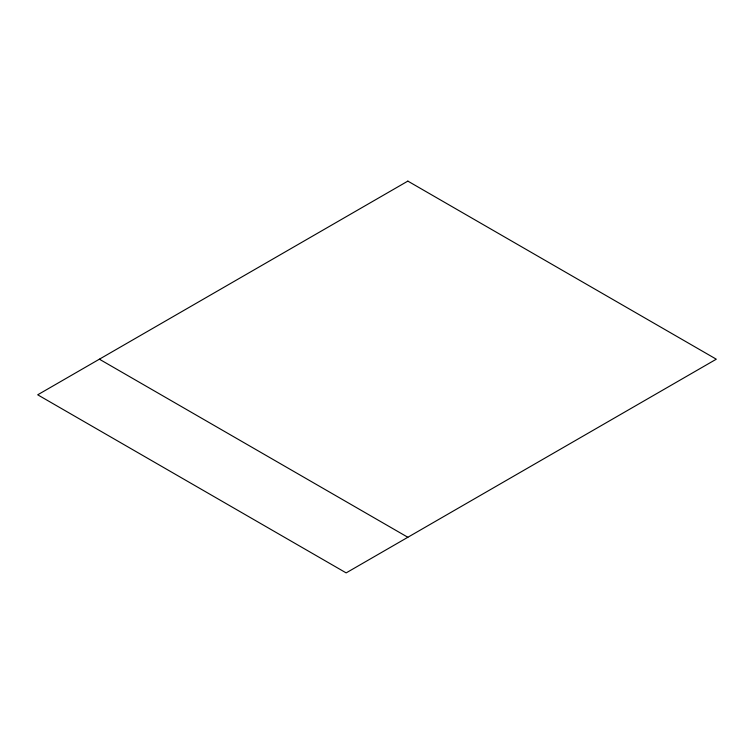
<?xml version="1.0" encoding="UTF-8"?>
<svg xmlns="http://www.w3.org/2000/svg" width="754" height="754" viewBox="0 0 754 754"><rect width="100%" height="100%" fill="white"/><g stroke="black" fill="none" stroke-linecap="round" stroke-linejoin="round"><path stroke-width="1.13" d="M99.387 359.196L407.848 537.272M407.848 181.111L37.7 394.804L346.152 572.889L716.3 359.196L407.848 181.111"/></g></svg>
